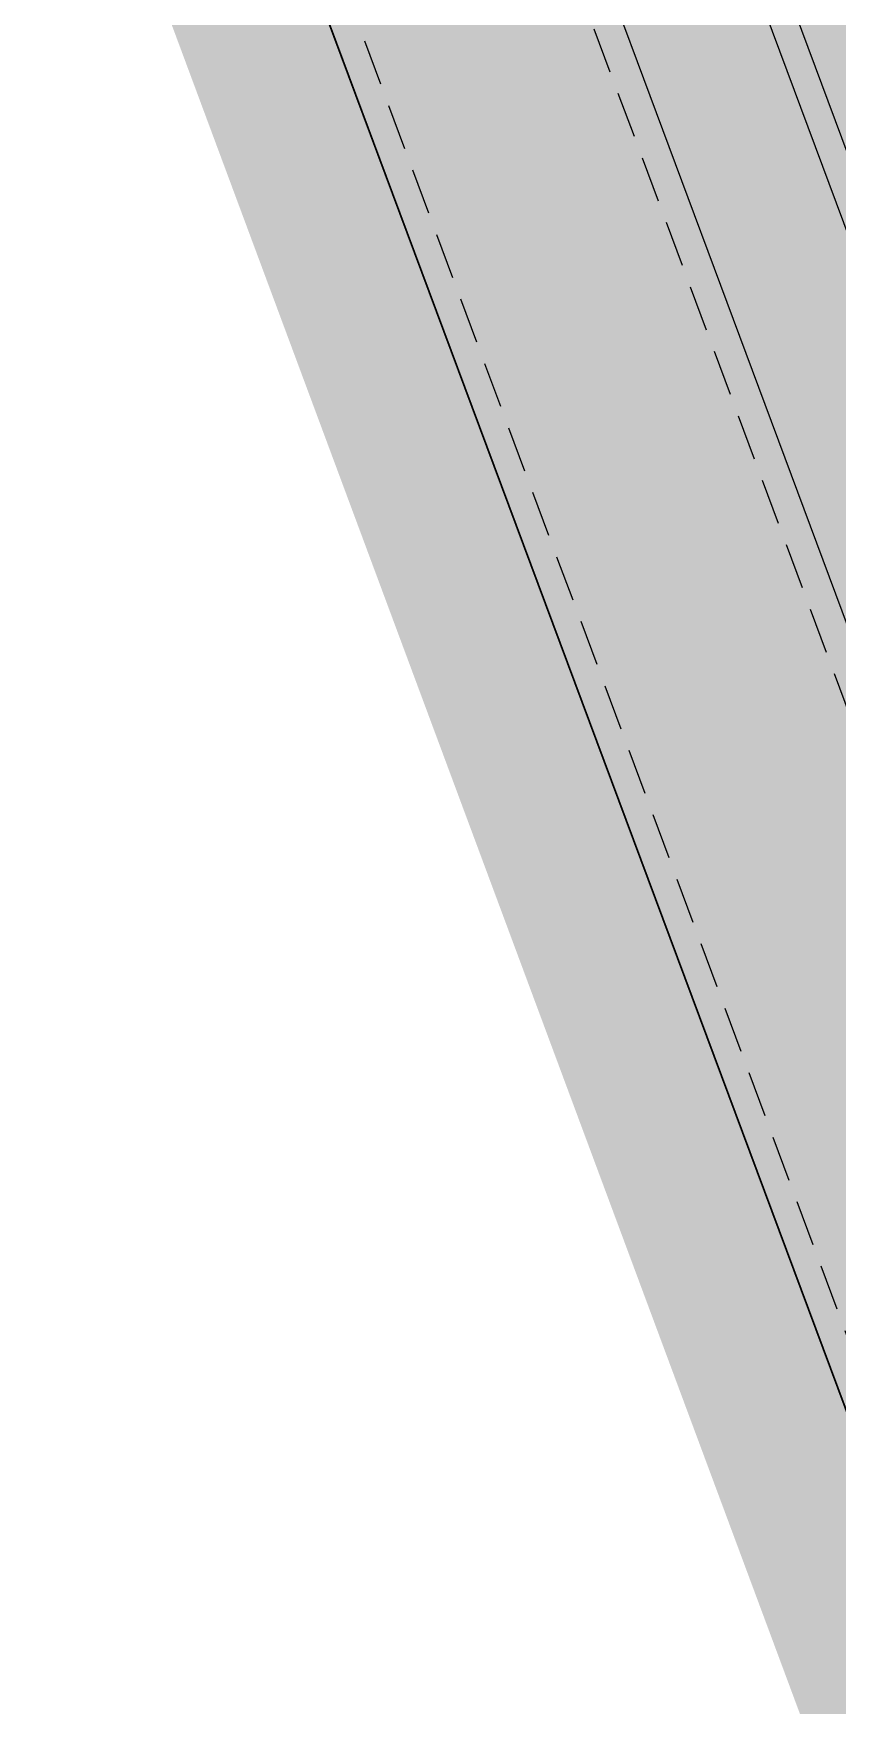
# Model space of a CAD drawing. Extents: x 12199666 to 24617114, y 1197707 to 2548648.
# Drawn here: x 12306351 to 12306438.7, y 1247814.3 to 1247996.5 of the extents above; entities that cross this region are included whole.
import ezdxf

# ---------------------------------------------------------------- set-up
doc = ezdxf.new("R2010")
doc.units = 0
doc.header["$LTSCALE"] = 10
doc.header["$MEASUREMENT"] = 0
doc.linetypes.add('TX-PLAN-T1-F11$0$DASHED', pattern=[0.75, 0.5, -0.25])
doc.layers.add('TX-PLAN-T1-F11$0$_EDO-ALUMINIUM-SECTION', color=90, linetype='Continuous', lineweight=30)
doc.layers.add('TX-PLAN-T1-F11$0$幕墙线', color=114, linetype='Continuous', lineweight=30)
doc.layers.add('TX-PLAN-T1-F11$0$bangong', color=5, linetype='Continuous', true_color=0x0000ff)
doc.layers.add('TX-PLAN-T1-F11$0$F-Alum', color=4, linetype='Continuous')
doc.layers.add('TX-PLAN-T1-F11$0$F-dashed line', color=8, linetype='TX-PLAN-T1-F11$0$DASHED')

# ---------------------------------------------------------------- blocks, each defined once
blk = doc.blocks.new('TX-PLAN-T1-F11$0$TY001')
at = {"layer": 'TX-PLAN-T1-F11$0$F-Alum', "flags": 128}
for points in [[(53.01061472645961, -31.80457267696329), (390.065040307818, -615.223651404347)], [(27.04169836640358, -46.80740425240947), (364.0961239619646, -630.2264829897904)]]:
    blk.add_lwpolyline(points, dxfattribs=at)
at = {"layer": 'TX-PLAN-T1-F11$0$F-Alum'}
blk.add_lwpolyline([(309.3460307866335, -439.5040731506597), (405.3548687912989, -605.6890643946535), (437.1462707237806, -587.3224317001004), (438.6470144910272, -589.9200927575439), (435.1871296027675, -591.9189461415081), (435.1871296027675, -591.9189461415081), (404.2579426011071, -609.7874283735582), (306.4801450439263, -440.5405095017923, -0.1317235220179792), (306.3460307864007, -440.0402676794038), (306.3460307864007, -376.5853972057666), (335.2009771130979, -359.9152406854846), (336.701702574268, -362.5128979166475), (309.3460307866335, -378.3168895531417), (309.3460307866335, -439.5040731506597)], format="xyb", dxfattribs=at)
at = {"layer": 'TX-PLAN-T1-F11$0$F-dashed line', "flags": 128}
for points in [[(50.2786876456812, -33.38286887168942), (387.3331132275052, -616.8019476004993)], [(29.57848780532368, -45.34184349645511), (366.632913393667, -628.760922236208)]]:
    blk.add_lwpolyline(points, dxfattribs=at)
blk = doc.blocks.new('TX-PLAN-T1-F11$0$A$C21521A5F')
at = {"rotation": 90}
blk.add_blockref('TX-PLAN-T1-F11$0$TY001', (388.7170751225203, 9260.219757124782, 0.0004146164392175001), dxfattribs=at)
blk = doc.blocks.new('TX-PLAN-T1-F11$0$标准层幕墙0118')
at = {"color": 3, "rotation": 270}
blk.add_blockref('TX-PLAN-T1-F11$0$A$C21521A5F', (4239.780242875684, -661.2834627595585, -0.0004146164392191649), dxfattribs=at)
blk = doc.blocks.new('TX-PLAN-T1-F11')
at = {"layer": 'TX-PLAN-T1-F11$0$bangong', "const_width": 100}
blk.add_lwpolyline([(12308620.76584129, 1247867.476890152), (12307993.00973681, 1247639.511779728), (12307945.48375932, 1247621.797375508), (12307689.07939193, 1248311.068225762), (12307684.4220081, 1248314.668303085), (12307626.95596957, 1248293.248930163), (12306513.91270086, 1247889.055279398), (12306466.38672336, 1247871.340875179), (12306209.98235598, 1248560.611725432), (12306205.32497215, 1248564.211802755), (12306147.85893361, 1248542.792429833), (12305034.8156649, 1248138.598779068), (12304987.2896874, 1248120.884374849), (12304730.88532002, 1248810.155225102), (12304726.2279362, 1248813.755302425), (12304668.76189766, 1248792.335929503), (12303555.71862895, 1248388.142278738)], dxfattribs=at)
at = {"layer": 'TX-PLAN-T1-F11$0$幕墙线'}
blk.add_lwpolyline([(12320853.42358575, 1246069.463993158), (12319874.15551759, 1245556.942988943), (12319504.51685508, 1246263.291677854), (12318287.46267927, 1245809.710601544), (12318025.41949917, 1246512.835058284), (12316808.36415329, 1246059.258099326), (12316546.32246322, 1246762.378557954), (12315329.26860736, 1246308.797600885), (12315067.22542752, 1247011.922057721), (12313850.17157141, 1246558.341100555), (12313588.12839157, 1247261.465557391), (12312371.07304542, 1246807.888598337), (12312109.03135535, 1247511.009056965), (12310891.9774995, 1247057.428099896), (12310629.93431965, 1247760.552556732), (12309412.88046354, 1247306.971599566), (12309150.8372837, 1248010.096056402), (12307933.78342759, 1247556.515099236), (12307671.74024774, 1248259.639556072), (12306454.68639163, 1247806.058598906), (12306192.64321179, 1248509.183055742), (12304975.58935568, 1248055.602098577), (12304713.54617583, 1248758.726555413), (12303496.49231972, 1248305.145598247)], dxfattribs=at)
at = {"layer": 'TX-PLAN-T1-F11$0$_EDO-ALUMINIUM-SECTION', "rotation": 350.4236156863823}
blk.add_blockref('TX-PLAN-T1-F11$0$标准层幕墙0118', (12293055.45042718, 1251790.443008234), dxfattribs=at)

msp = doc.modelspace()

# ---------------------------------------------------------------- block references
msp.add_blockref('TX-PLAN-T1-F11', (0, 0))

doc.saveas('drawing.dxf')
